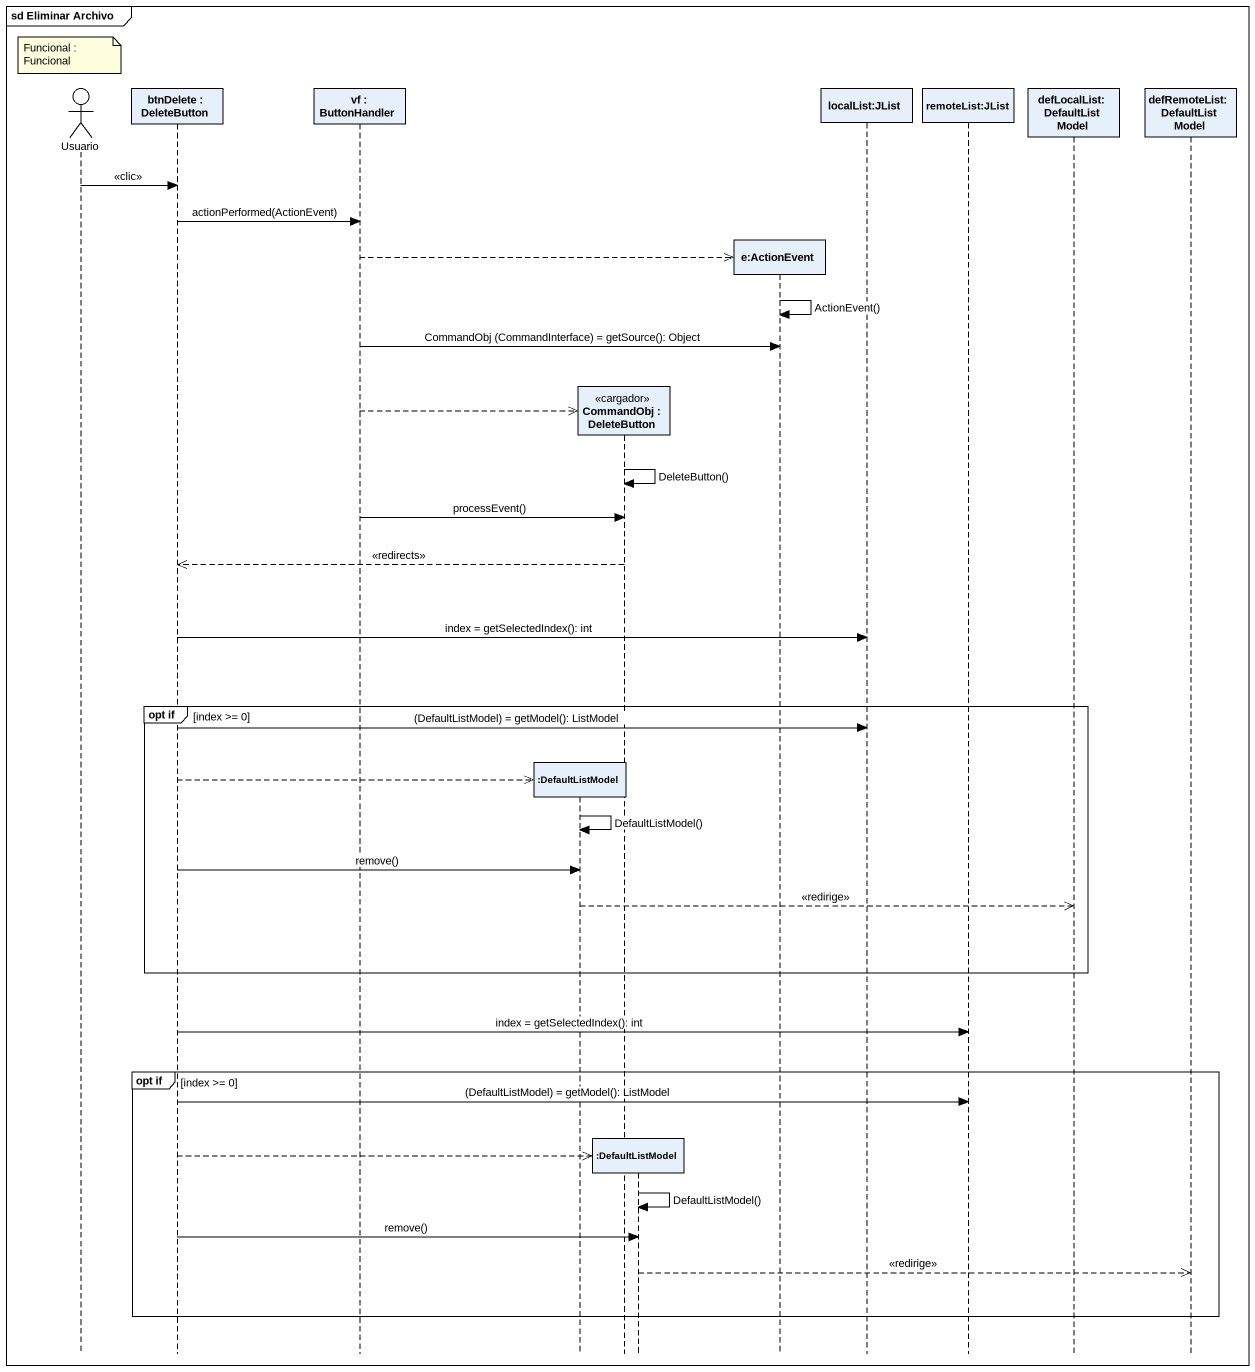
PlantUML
@startuml
mainframe sd Eliminar Archivo
hide footbox
actor Usuario
participant "btnDelete : DeleteButton" as btnDelete
participant "vf : ButtonHandler" as vf
participant ":DefaultListModel" as DefaultListModel
participant "CommandObj : DeleteButton" as CommandObj <<cargador>>
participant ":DefaultListModel" as DefaultListModel_2
participant "e:ActionEvent" as e_ActionEvent
participant "localList:JList" as localList_JList
participant "remoteList:JList" as remoteList_JList
participant "defLocalList:DefaultListModel" as defLocalList
participant "defRemoteList:DefaultListModel" as defRemoteList

note over Usuario : Funcional : Funcional
Usuario -> btnDelete : <<clic>>
btnDelete -> vf : actionPerformed(ActionEvent)
vf -->> e_ActionEvent **
e_ActionEvent -> e_ActionEvent : ActionEvent()
vf -> e_ActionEvent : CommandObj (CommandInterface) = getSource(): Object
vf -->> CommandObj **
CommandObj -> CommandObj : DeleteButton()
vf -> CommandObj : processEvent()
CommandObj -->> btnDelete : <<redirects>>
btnDelete -> localList_JList : index = getSelectedIndex(): int
group opt if [index >= 0]
  btnDelete -> localList_JList : (DefaultListModel) = getModel(): ListModel
  btnDelete -->> DefaultListModel **
  DefaultListModel -> DefaultListModel : DefaultListModel()
  btnDelete -> DefaultListModel : remove()
  DefaultListModel -->> defLocalList : <<redirige>>
end
btnDelete -> remoteList_JList : index = getSelectedIndex(): int
group opt if [index >= 0]
  btnDelete -> remoteList_JList : (DefaultListModel) = getModel(): ListModel
  btnDelete -->> DefaultListModel_2 **
  DefaultListModel_2 -> DefaultListModel_2 : DefaultListModel()
  btnDelete -> DefaultListModel_2 : remove()
  DefaultListModel_2 -->> defRemoteList : <<redirige>>
end
@enduml
